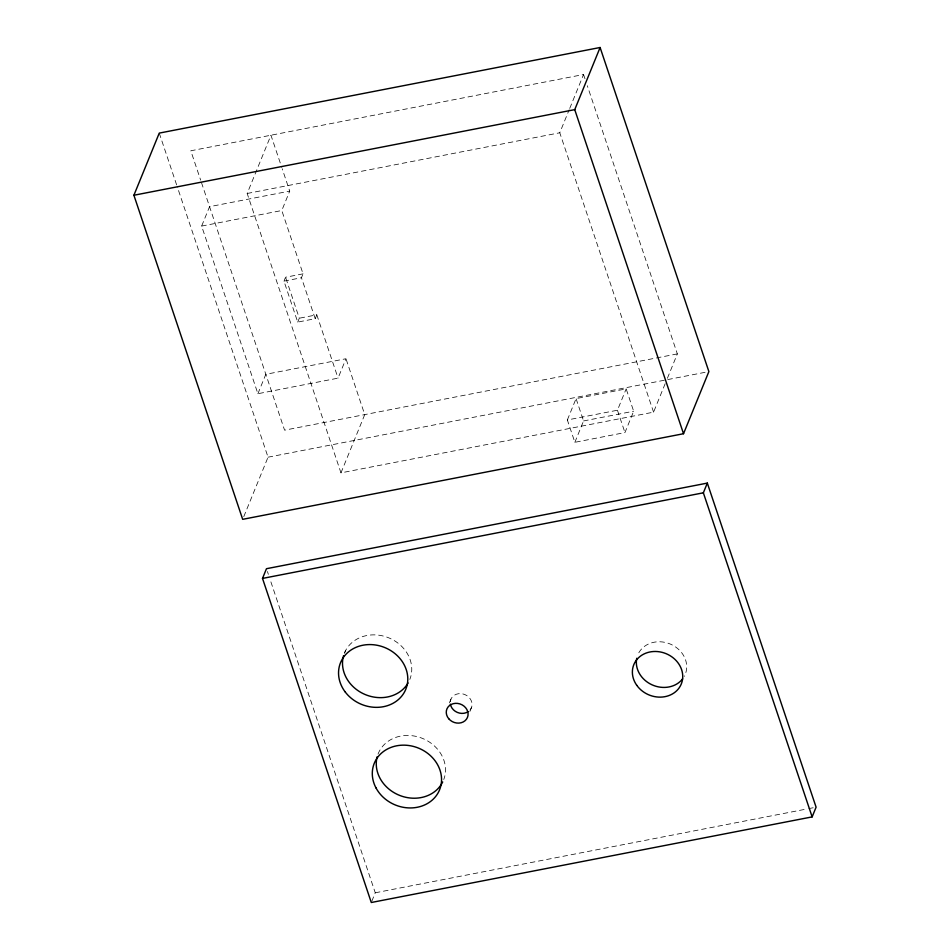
<?xml version="1.0" encoding="UTF-8"?>
<svg xmlns="http://www.w3.org/2000/svg" width="950" height="950" viewBox="0 0 950 950"><rect width="100%" height="100%" fill="white"/><g stroke="black" fill="none" stroke-linecap="round" stroke-linejoin="round"><path stroke-width="0.71" stroke-dasharray="4.75 3.56" d="M257.901 393.716L265.822 374.3L345.978 358.732L338.058 378.147L257.901 393.716L201.638 226.088L209.558 206.672L289.714 191.104L282.209 168.756M665.166 383.705L653.564 412.157L340.967 472.863L247.178 193.479L270.952 135.221L281.746 167.354M303.05 273.849L285.546 277.246L283.967 281.129L297.718 322.098L315.21 318.701L301.459 277.733L303.05 273.849L281.794 210.52L289.714 191.104M297.718 322.098L299.309 318.214L285.546 277.246M315.21 318.701L316.801 314.818L299.309 318.214M243.782 516.634L268.043 457.188L177.151 186.426M340.967 472.863L364.741 414.604L345.978 358.732M344.553 653.101L345.539 650.679M653.564 412.157L559.776 132.774L569.181 109.749M569.739 108.395L583.549 74.516L190.808 150.789L200.652 180.12M449.433 702.81L450.918 699.164M567.352 419.959L576.068 398.596L626.169 388.871L633.662 411.219L624.946 432.582L574.857 442.308L567.352 419.959L617.441 410.234L626.169 388.871M371.794 901.289L375.262 892.786L270.239 579.928M574.857 442.308L583.573 420.945L576.068 398.596M469.87 711.491L471.354 707.857M667.387 378.29L677.338 353.899L587.326 85.749M247.178 193.479L559.776 132.774M201.638 226.088L281.794 210.52M283.967 281.129L301.459 277.733M677.338 353.899L284.584 430.172L201.115 181.521M268.043 457.188L705.969 372.151M583.573 420.945L633.662 411.219M375.262 892.786L807.369 808.877M808.83 808.592L813.188 807.749M583.549 74.516L584.974 78.731M617.441 410.234L624.946 432.582M316.801 314.818L338.058 378.147M159.256 133.107L176.676 185.024M267.413 571.508L268.363 574.322M450.276 701.611A11.103 9.678 22.2 0 1 464.966 694.616A11.103 9.678 22.2 0 1 470.024 710.006M344.423 653.113A35.245 30.709 22.2 0 1 388.538 637.747A35.245 30.709 22.2 0 1 409.83 679.404M378.005 754.158A35.245 30.709 22.2 0 1 421.753 738.114A35.245 30.709 22.2 0 1 443.769 779.511M638.804 652.793A25.638 22.337 22.2 0 1 672.41 645.05A25.638 22.337 22.2 0 1 684.238 676.4"/><path stroke-width="1.43" d="M133.903 195.249L159.256 133.107L600.103 47.5L708.878 371.581L683.525 433.723L242.678 519.329L133.903 195.249L574.738 109.642L600.103 47.5M262.509 578.419L266.475 568.706L707.322 483.099L816.097 807.179L812.143 816.893L371.296 902.5L262.509 578.419L703.356 492.812L707.322 483.099M574.738 109.642L683.525 433.723M703.356 492.812L812.143 816.893M442.7 781.957A35.245 30.709 22.2 0 1 400.021 795.554A35.245 30.709 22.2 0 1 377.186 756.699M468.077 711.716A11.103 9.678 22.2 0 1 450.371 704.188M408.072 683.002A35.245 30.709 22.2 0 1 365.026 694.474A35.245 30.709 22.2 0 1 343.556 655.654M682.623 678.858A25.638 22.337 22.2 0 1 652.139 684.867A25.638 22.337 22.2 0 1 636.761 658.255M636.773 685.33A25.638 22.337 22.2 0 0 680.271 686.114A25.638 22.337 22.2 0 0 655.631 651.474A25.638 22.337 22.2 0 0 636.773 685.33M448.744 718.746A11.103 9.678 22.2 0 0 467.4 717.559A11.103 9.678 22.2 0 0 455.371 703.344A11.103 9.678 22.2 0 0 448.744 718.746M375.986 787.894A35.245 30.709 22.2 0 0 435.884 796.219A35.245 30.709 22.2 0 0 408.916 745.524A35.245 30.709 22.2 0 0 375.986 787.894M345.064 691.778A35.245 30.709 22.2 0 0 404.747 691.541A35.245 30.709 22.2 0 0 369.681 644.575A35.245 30.709 22.2 0 0 345.064 691.778"/></g></svg>
